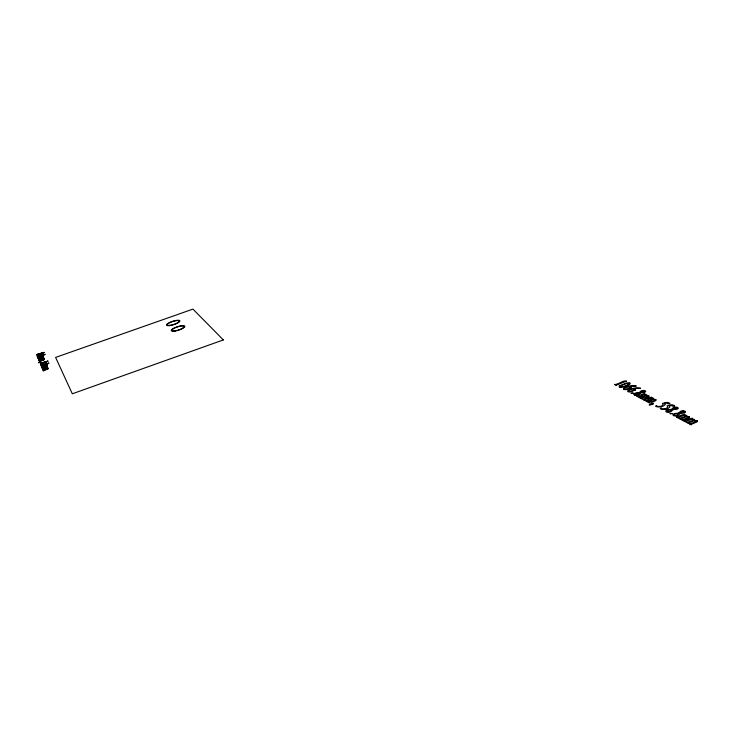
<?xml version="1.0" encoding="UTF-8"?>
<svg xmlns="http://www.w3.org/2000/svg" width="734" height="734" viewBox="0 0 734 734"><rect width="100%" height="100%" fill="white"/><g stroke="black" fill="none" stroke-linecap="round" stroke-linejoin="round"><path stroke-width="1.1" d="M38.884 359.66L43.673 357.394L42.544 357.302L43.379 356.696L42.333 356.586L43.196 356.274L42.462 356.1L37.911 357.687L39.599 361.807L44.563 359.467L43.425 359.376L44.26 358.761L43.205 358.651L44.077 358.339L43.334 358.155L38.737 359.706M38.443 358.999L43.04 357.486L38.498 359.119M39.003 360.357L43.618 358.853L39.058 360.477M39.297 361.082L43.921 359.568L39.352 361.211M38.15 358.275L42.746 356.788L38.205 358.403M654.902 399.681L653.82 400.755L648.324 402.296L650.306 403.342L656.031 400.443L656.132 399.544L653.315 399.342L653.746 398.314L651.076 398.076C655.251 395.342 643.819 399.764 644.379 399.846L643.507 399.773L645.489 400.81L650.553 398.305L652.508 398.443L652.333 399.067L647.003 401.085C644.131 400.131 648.682 403.131 647.948 401.581L652.939 399.562L654.902 399.681M647.92 396.076L646.847 397.131L641.397 398.663L643.342 399.681L649.03 396.819L649.14 395.929L646.36 395.736L646.801 394.727L644.158 394.497C648.315 391.763 636.965 396.213 637.525 396.25L636.672 396.176L638.617 397.195L643.645 394.727L645.571 394.855L645.397 395.47L640.112 397.461C637.286 396.525 641.736 399.479 641.039 397.956L645.984 395.956L647.92 396.076M697.3 420.821L697.254 421.793L691.245 424.399C692.336 425.949 687.198 422.812 690.18 423.821L696.006 421.591L695.979 420.958L693.869 420.802L688.639 422.949C689.547 424.637 684.446 421.334 687.593 422.389L693.18 420.252L693.327 419.582L691.217 419.408L685.85 421.6C687.097 423.114 681.959 420.077 684.684 421.013C684.134 420.784 696.116 416.325 691.758 419.16L694.648 419.453L694.254 420.564L697.3 420.821M689.538 416.802L689.474 417.765L683.519 420.343C684.574 421.876 679.546 418.784 682.482 419.775L688.244 417.573L688.235 416.94L686.152 416.793L680.969 418.921C681.84 420.582 676.84 417.334 679.941 418.371L685.483 416.261L685.629 415.591L683.547 415.426L678.234 417.6C679.445 419.086 674.408 416.105 677.087 417.022C676.528 416.82 688.419 412.37 684.088 415.187L686.941 415.462L686.538 416.563L689.538 416.802M669.757 406.361L669.702 407.251C667.417 409.499 663.719 409.737 660.747 408.994L660.187 408.563L661.169 407.856L661.921 409.049L666.114 408.627L667.903 406.792L667.032 405.783L672.16 404.737C677.629 406.168 672.83 407.104 670.913 405.278L669.087 405.627L669.757 406.361M619.312 385.928L619.239 387.139L623.469 387.029L629.717 384.506L630.121 383.038L626.616 382.992L619.312 385.928M665.087 403.948L665.022 404.829C662.747 407.049 659.086 407.297 656.132 406.572L655.581 406.141L656.563 405.443L657.297 406.618L661.453 406.196L663.252 404.379L662.389 403.388L667.481 402.342C672.894 403.746 668.133 404.682 666.243 402.874L664.435 403.223L665.087 403.948M628.699 390.598L628.387 391.543L629.9 391.617L633.681 390.222L634.038 389.185L632.46 389.02L628.699 390.598M624.478 388.378L624.157 389.314L625.662 389.387L629.423 388.002L629.781 386.983L628.212 386.809L624.478 388.378M39.764 362.348C35.544 363.798 43.187 360.981 39.764 362.348M678.519 413.334L676.849 415.343L673.895 415.49L673.729 414.783L675.207 413.912L678.519 413.334M671.353 409.609L669.683 411.591L666.766 411.737L666.6 411.049L668.078 410.187L671.353 409.609M680.684 412.132L680.308 413.068L684.739 411.93L683.253 411.095L680.684 412.132M673.5 408.425L673.115 409.343L677.51 408.214L676.051 407.398L673.5 408.425M639.075 392.846L637.415 394.708L634.644 394.864L634.534 394.222L635.956 393.406L639.075 392.846M641.167 391.717L640.754 392.58L644.966 391.488L643.617 390.745L641.167 391.717M42.976 369.193L42.196 368.165L46.857 366.486L42.141 368.037L41.884 367.404L46.545 365.743L41.838 367.275L41.581 366.661L46.251 365.018L47.004 365.211L46.114 365.532L47.196 365.651L46.343 366.294L47.508 366.385C34.883 372.055 49.829 365.807 47.04 367.706L48.123 367.826L47.27 368.468L48.435 368.569L43.352 370.991L43.095 370.358L47.783 368.67L43.04 370.23L42.783 369.597L47.462 367.927L42.976 369.193M680.253 413.343L678.088 415.536L675.564 416.04L673.381 415.646L672.83 414.664L674.262 413.618L678.62 413.068L680.574 411.224L682.95 410.774L685.061 411.178L685.556 412.077L684.327 412.958L680.253 413.343M673.06 409.618L670.904 411.774L668.399 412.288L666.252 411.893L665.72 410.93L667.142 409.893L671.454 409.343L673.408 407.535L675.757 407.086L677.831 407.471L678.308 408.361L677.087 409.233L673.06 409.618M640.69 392.837L638.552 394.874L636.167 395.36L634.158 395.011L633.699 394.121L635.094 393.14L639.186 392.598L641.121 390.883L643.36 390.451L645.296 390.8L645.709 391.626L644.516 392.442L640.69 392.837M620.725 385.745L619.725 387.002C623.203 386.827 627.267 385.809 629.68 383.194L626.57 383.515L620.725 385.745M42.031 364.587L40.765 365.037L42.031 364.587M38.37 355.715L37.131 356.146L38.37 355.715M41.976 365.119L41.15 365.908L45.37 365.147L48.967 363.174L41.976 365.119M41.132 363.064L40.306 363.844L44.508 363.082L48.077 361.128L41.132 363.064M38.315 356.219L37.507 356.981L41.618 356.219L45.132 354.311L38.315 356.219M37.507 354.256L36.7 355.008L40.783 354.256L44.288 352.366L37.507 354.256M626.405 381.148L616.367 385.13C617.945 386.653 612.257 383.442 615.422 384.561C621.487 382.955 622.854 380.276 626.405 381.148M652.058 404.351L649.159 404.893L652.719 404.452L653.508 403.498L651.535 403.893L652.058 404.351M672.16 413.545L670.078 413.664L672.16 413.545M41.911 362.935L40.627 363.752L47.774 361.22L41.911 362.935M42.765 364.991L41.471 365.816L48.664 363.275L42.765 364.991M633.139 393.094L631.194 393.231L633.139 393.094M39.076 356.091L37.819 356.889L44.829 354.412L39.076 356.091M38.269 354.137L37.012 354.917L43.985 352.467L38.269 354.137M631.121 387.791L626.029 389.69L623.625 389.47L623.597 388.286L626.432 386.68L632.323 385.478L636.314 386.047L629.075 386.579L630.873 386.891L631.121 387.791M635.396 390.011L630.277 391.919L627.854 391.699L627.818 390.506L630.671 388.873L636.589 387.671L640.626 388.249L633.332 388.781L635.139 389.103L635.396 390.011M223.329 339.934L72.317 393.791L55.6 357.421L192.959 309.106L223.329 339.934M169.398 325.648A7.074 1.762 -17.9 0 0 179.931 321.097A7.074 1.762 -17.9 0 0 170.279 322.198A7.074 1.762 -17.9 0 0 169.398 325.648M174.848 331.089A7.193 1.826 -17.9 0 0 184.876 326.309A7.193 1.826 -17.9 0 0 174.316 327.951A7.193 1.826 -17.9 0 0 174.848 331.089M169.793 325.373A6.331 1.578 -17.9 0 0 179.224 321.29A6.331 1.578 -17.9 0 0 170.582 322.281A6.331 1.578 -17.9 0 0 169.793 325.373M175.178 330.814A6.441 1.633 -17.9 0 0 184.151 326.529A6.441 1.633 -17.9 0 0 174.701 327.997A6.441 1.633 -17.9 0 0 175.178 330.814"/></g></svg>
